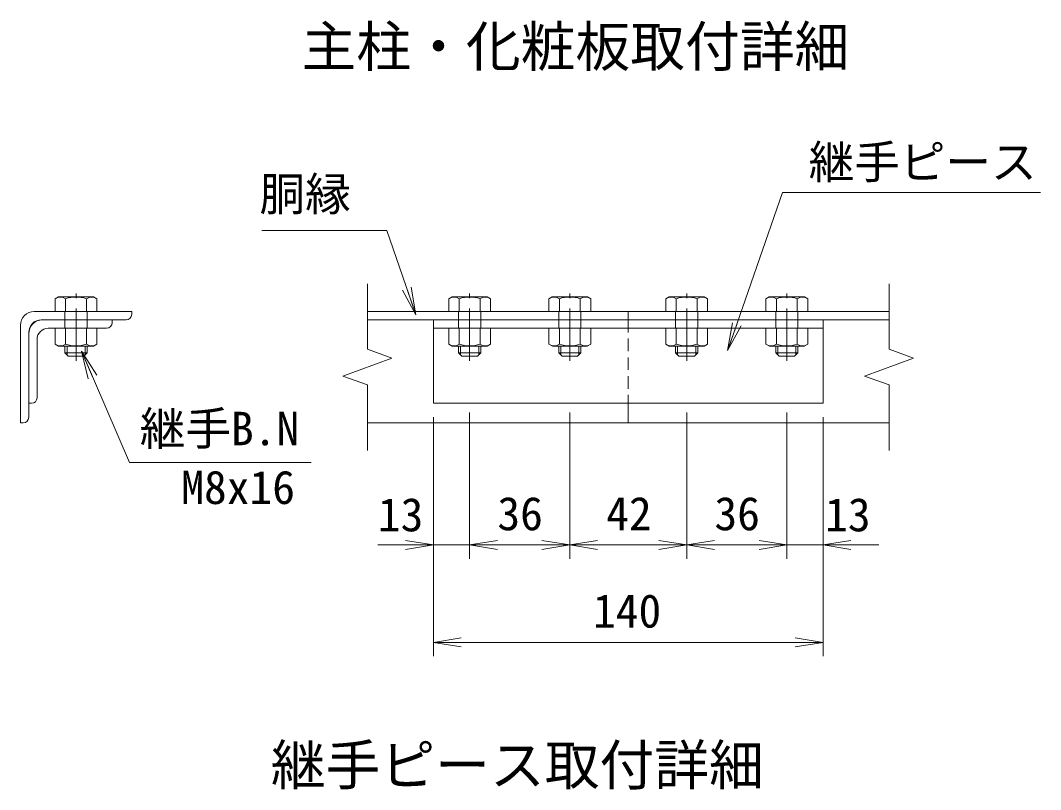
# Model space of a CAD drawing. Units: millimetres, scale not verified, with parts at other scales. Extents: x -4200 to 4200, y -2970 to 2970.
# Drawn here: x 832 to 2299, y 380 to 1486 of the extents above; entities that cross this region are included whole.
import ezdxf
from ezdxf.enums import TextEntityAlignment as Align

# ---------------------------------------------------------------- set-up
doc = ezdxf.new("R2010")
doc.units = ezdxf.units.MM
doc.header["$LTSCALE"] = 15
doc.linetypes.add('CHAIN1', pattern=[8, 5, -1, 1, -1])
doc.linetypes.add('DASHED1', pattern=[1.8, 1.2, -0.6])
doc.layers.add('0-0_D-TTL-TXT', color=7, linetype='Continuous')
for name, color, linetype, lineweight in [('0-3_D-STR1', 1, 'Continuous', 9), ('0-4_D-BMK', 2, 'CHAIN1', 9), ('0-7_D-STR-DIM', 7, 'Continuous', 9), ('0-8_0', 7, 'Continuous', 9), ('0-A_D-STR3', 3, 'Continuous', 9), ('0-B_D-STR-TXT', 7, 'Continuous', 9)]:
    doc.layers.add(name, color=color, linetype=linetype, lineweight=lineweight)
doc.styles.add('ＭＳ ゴシック', font='')
doc.styles.get('ＭＳ ゴシック').set_extended_font_data('MS Gothic')

# ---------------------------------------------------------------- blocks, each defined once
blk = doc.blocks.new('_Open')
at = {"layer": '0-8_0'}
blk.add_line((-15, 2.5), (0, 0), dxfattribs=at)
blk.add_lwpolyline([(-15, -2.5), (0, 0), (-15, 0)], dxfattribs=at)

msp = doc.modelspace()

# ---------------------------------------------------------------- linework, layer by layer
at = {"layer": '0-3_D-STR1'}
for p, q in [((992.26, 1066.96), (852.26, 1066.96)), ((992.26, 1062.96), (992.26, 1066.96)), ((1331.04, 1066.96), (2081.04, 1066.96)), ((1706.04, 1066.96), (1706.04, 1054.96)), ((832.26, 1046.96), (832.26, 906.96)), ((984.26, 1054.96), (862.26, 1054.96)), ((1331.04, 1054.96), (2081.04, 1054.96)), ((844.26, 1036.96), (844.26, 914.96)), ((1706.04, 934.96), (1706.04, 906.96)), ((836.26, 906.96), (832.26, 906.96)), ((1331.04, 906.96), (2081.04, 906.96))]:
    msp.add_line(p, q, dxfattribs=at)
at = {"layer": '0-3_D-STR1', "color": 4, "linetype": 'DASHED1'}
msp.add_line((1706.04, 1054.96), (1706.04, 934.96), dxfattribs=at)
at = {"layer": '0-3_D-STR1'}
for centre, radius, start, end in [((852.26, 1046.96), 20, 90, 180), ((984.26, 1062.96), 8, 270, 0), ((862.26, 1036.96), 18, 90, 180), ((836.26, 914.96), 8, 270, 0)]:
    msp.add_arc(centre, radius, start, end, dxfattribs=at)
at = {"layer": '0-4_D-BMK'}
for p, q in [((912.26, 996.16), (912.26, 1092.96)), ((1478.04, 996.16), (1478.04, 1092.96)), ((1622.04, 996.16), (1622.04, 1092.96)), ((1790.04, 996.16), (1790.04, 1092.96)), ((1934.04, 996.16), (1934.04, 1092.96))]:
    msp.add_line(p, q, dxfattribs=at)
at = {"layer": '0-7_D-STR-DIM'}
for p, q in [((1331.04, 1106.96), (1331.04, 1012.61)), ((2081.04, 1106.96), (2081.04, 1012.61)), ((1366.28, 999.78), (1331.04, 1012.61)), ((1295.8, 974.13), (1366.28, 999.78)), ((1331.04, 961.31), (1295.8, 974.13)), ((1331.04, 961.31), (1331.04, 866.96)), ((2081.04, 961.31), (2081.04, 866.96)), ((1426.04, 914.96), (1426.04, 711.25)), ((1426.04, 914.96), (1426.04, 571.25)), ((1478.04, 921.96), (1478.04, 711.25)), ((1478.04, 921.96), (1478.04, 711.25)), ((1622.04, 921.96), (1622.04, 711.25)), ((1622.04, 921.96), (1622.04, 711.25)), ((1790.04, 921.96), (1790.04, 711.25)), ((1790.04, 921.96), (1790.04, 711.25)), ((1934.04, 921.96), (1934.04, 711.25)), ((1934.04, 921.96), (1934.04, 711.25)), ((1986.04, 914.96), (1986.04, 711.25)), ((1986.04, 914.96), (1986.04, 571.25)), ((1386.04, 731.25), (1346.04, 731.25)), ((1426.04, 731.25), (1478.04, 731.25)), ((1518.04, 731.25), (1558.04, 731.25)), ((1518.04, 731.25), (1582.04, 731.25)), ((1662.04, 731.25), (1750.04, 731.25)), ((1830.04, 731.25), (1894.04, 731.25)), ((1894.04, 731.25), (1854.04, 731.25)), ((1934.04, 731.25), (1986.04, 731.25)), ((2026.04, 731.25), (2066.04, 731.25)), ((1466.04, 591.25), (1946.04, 591.25))]:
    msp.add_line(p, q, dxfattribs=at)
msp.add_lwpolyline([(2081.04, 961.31), (2045.8, 974.13), (2116.28, 999.78), (2081.04, 1012.61)], dxfattribs=at)
at = {"layer": '0-A_D-STR3'}
for p, q in [((887.06, 1088.16), (882.24, 1085.37)), ((882.24, 1066.96), (882.24, 1085.37)), ((937.46, 1088.16), (887.06, 1088.16)), ((897.25, 1066.96), (897.25, 1085.37)), ((927.27, 1066.96), (927.27, 1085.37)), ((937.46, 1088.16), (942.28, 1085.37)), ((942.28, 1066.96), (942.28, 1085.37)), ((1452.84, 1088.16), (1448.02, 1085.37)), ((1448.02, 1066.96), (1448.02, 1085.37)), ((1503.24, 1088.16), (1452.84, 1088.16)), ((1463.03, 1066.96), (1463.03, 1085.37)), ((1493.05, 1066.96), (1493.05, 1085.37)), ((1503.24, 1088.16), (1508.06, 1085.37)), ((1508.06, 1066.96), (1508.06, 1085.37)), ((1596.84, 1088.16), (1592.02, 1085.37)), ((1592.02, 1066.96), (1592.02, 1085.37)), ((1647.24, 1088.16), (1596.84, 1088.16)), ((1607.03, 1066.96), (1607.03, 1085.37)), ((1637.05, 1066.96), (1637.05, 1085.37)), ((1647.24, 1088.16), (1652.06, 1085.37)), ((1652.06, 1066.96), (1652.06, 1085.37)), ((1764.84, 1088.16), (1760.02, 1085.37)), ((1760.02, 1066.96), (1760.02, 1085.37)), ((1815.24, 1088.16), (1764.84, 1088.16)), ((1775.03, 1066.96), (1775.03, 1085.37)), ((1805.05, 1066.96), (1805.05, 1085.37)), ((1815.24, 1088.16), (1820.06, 1085.37)), ((1820.06, 1066.96), (1820.06, 1085.37)), ((1908.84, 1088.16), (1904.02, 1085.37)), ((1904.02, 1066.96), (1904.02, 1085.37)), ((1959.24, 1088.16), (1908.84, 1088.16)), ((1919.03, 1066.96), (1919.03, 1085.37)), ((1949.05, 1066.96), (1949.05, 1085.37)), ((1959.24, 1088.16), (1964.06, 1085.37)), ((1964.06, 1066.96), (1964.06, 1085.37)), ((942.28, 1066.96), (882.24, 1066.96)), ((896.26, 1066.96), (896.26, 1042.96)), ((928.26, 1066.96), (928.26, 1042.96)), ((1508.06, 1066.96), (1448.02, 1066.96)), ((1462.04, 1066.96), (1462.04, 1042.96)), ((1494.04, 1066.96), (1494.04, 1042.96)), ((1652.06, 1066.96), (1592.02, 1066.96)), ((1606.04, 1066.96), (1606.04, 1042.96)), ((1638.04, 1066.96), (1638.04, 1042.96)), ((1820.06, 1066.96), (1760.02, 1066.96)), ((1774.04, 1066.96), (1774.04, 1042.96)), ((1806.04, 1066.96), (1806.04, 1042.96)), ((1964.06, 1066.96), (1904.02, 1066.96)), ((1918.04, 1066.96), (1918.04, 1042.96)), ((1950.04, 1066.96), (1950.04, 1042.96)), ((864.26, 1054.96), (964.26, 1054.96)), ((872.26, 1042.96), (956.26, 1042.96)), ((882.24, 1042.96), (882.24, 1019.86)), ((882.24, 1042.96), (942.28, 1042.96)), ((897.25, 1042.96), (897.25, 1019.86)), ((927.27, 1042.96), (927.27, 1019.86)), ((942.28, 1042.96), (942.28, 1019.86)), ((964.26, 1050.96), (964.26, 1054.96)), ((1426.04, 1054.96), (1426.04, 934.96)), ((1426.04, 1054.96), (1986.04, 1054.96)), ((1426.04, 1042.96), (1986.04, 1042.96)), ((1448.02, 1042.96), (1448.02, 1019.86)), ((1448.02, 1042.96), (1508.06, 1042.96)), ((1463.03, 1042.96), (1463.03, 1019.86)), ((1493.05, 1042.96), (1493.05, 1019.86)), ((1508.06, 1042.96), (1508.06, 1019.86)), ((1592.02, 1042.96), (1592.02, 1019.86)), ((1592.02, 1042.96), (1652.06, 1042.96)), ((1607.03, 1042.96), (1607.03, 1019.86)), ((1637.05, 1042.96), (1637.05, 1019.86)), ((1652.06, 1042.96), (1652.06, 1019.86)), ((1760.02, 1042.96), (1760.02, 1019.86)), ((1760.02, 1042.96), (1820.06, 1042.96)), ((1775.03, 1042.96), (1775.03, 1019.86)), ((1805.05, 1042.96), (1805.05, 1019.86)), ((1820.06, 1042.96), (1820.06, 1019.86)), ((1904.02, 1042.96), (1904.02, 1019.86)), ((1904.02, 1042.96), (1964.06, 1042.96)), ((1919.03, 1042.96), (1919.03, 1019.86)), ((1949.05, 1042.96), (1949.05, 1019.86)), ((1964.06, 1042.96), (1964.06, 1019.86)), ((1986.04, 1054.96), (1986.04, 934.96)), ((844.26, 934.96), (844.26, 1034.96)), ((856.26, 942.96), (856.26, 1026.96)), ((882.24, 1019.86), (887.26, 1016.96)), ((887.26, 1016.96), (937.26, 1016.96)), ((896.26, 1016.96), (896.26, 1007.76)), ((899.26, 1016.96), (899.26, 1004.76)), ((925.26, 1016.96), (925.26, 1004.76)), ((928.26, 1016.96), (928.26, 1007.76)), ((942.28, 1019.86), (937.26, 1016.96)), ((1448.02, 1019.86), (1453.04, 1016.96)), ((1453.04, 1016.96), (1503.04, 1016.96)), ((1462.04, 1016.96), (1462.04, 1007.76)), ((1465.04, 1016.96), (1465.04, 1004.76)), ((1491.04, 1016.96), (1491.04, 1004.76)), ((1494.04, 1016.96), (1494.04, 1007.76)), ((1508.06, 1019.86), (1503.04, 1016.96)), ((1592.02, 1019.86), (1597.04, 1016.96)), ((1597.04, 1016.96), (1647.04, 1016.96)), ((1606.04, 1016.96), (1606.04, 1007.76)), ((1609.04, 1016.96), (1609.04, 1004.76)), ((1635.04, 1016.96), (1635.04, 1004.76)), ((1638.04, 1016.96), (1638.04, 1007.76)), ((1652.06, 1019.86), (1647.04, 1016.96)), ((1760.02, 1019.86), (1765.04, 1016.96)), ((1765.04, 1016.96), (1815.04, 1016.96)), ((1774.04, 1016.96), (1774.04, 1007.76)), ((1777.04, 1016.96), (1777.04, 1004.76)), ((1803.04, 1016.96), (1803.04, 1004.76)), ((1806.04, 1016.96), (1806.04, 1007.76)), ((1820.06, 1019.86), (1815.04, 1016.96)), ((1904.02, 1019.86), (1909.04, 1016.96)), ((1909.04, 1016.96), (1959.04, 1016.96)), ((1918.04, 1016.96), (1918.04, 1007.76)), ((1921.04, 1016.96), (1921.04, 1004.76)), ((1947.04, 1016.96), (1947.04, 1004.76)), ((1950.04, 1016.96), (1950.04, 1007.76)), ((1964.06, 1019.86), (1959.04, 1016.96)), ((896.26, 1007.76), (901.06, 1002.96)), ((928.26, 1007.76), (896.26, 1007.76)), ((923.46, 1002.96), (901.06, 1002.96)), ((928.26, 1007.76), (923.46, 1002.96)), ((1462.04, 1007.76), (1466.84, 1002.96)), ((1494.04, 1007.76), (1462.04, 1007.76)), ((1489.24, 1002.96), (1466.84, 1002.96)), ((1494.04, 1007.76), (1489.24, 1002.96)), ((1606.04, 1007.76), (1610.84, 1002.96)), ((1638.04, 1007.76), (1606.04, 1007.76)), ((1633.24, 1002.96), (1610.84, 1002.96)), ((1638.04, 1007.76), (1633.24, 1002.96)), ((1774.04, 1007.76), (1778.84, 1002.96)), ((1806.04, 1007.76), (1774.04, 1007.76)), ((1801.24, 1002.96), (1778.84, 1002.96)), ((1806.04, 1007.76), (1801.24, 1002.96)), ((1918.04, 1007.76), (1922.84, 1002.96)), ((1950.04, 1007.76), (1918.04, 1007.76)), ((1945.24, 1002.96), (1922.84, 1002.96)), ((1950.04, 1007.76), (1945.24, 1002.96)), ((844.26, 934.96), (848.26, 934.96)), ((1426.04, 934.96), (1986.04, 934.96))]:
    msp.add_line(p, q, dxfattribs=at)
for centre, radius, start, end in [((889.75, 1074.41), 13.29, 55.61585, 124.38415), ((912.26, 1038.02), 49.68, 72.4121, 107.5879), ((934.78, 1074.41), 13.29, 55.61585, 124.38415), ((1455.52, 1074.41), 13.29, 55.61585, 124.38415), ((1478.04, 1038.02), 49.68, 72.4121, 107.5879), ((1500.55, 1074.41), 13.29, 55.61585, 124.38415), ((1599.52, 1074.41), 13.29, 55.61585, 124.38415), ((1622.04, 1038.02), 49.68, 72.4121, 107.5879), ((1644.55, 1074.41), 13.29, 55.61585, 124.38415), ((1767.52, 1074.41), 13.29, 55.61585, 124.38415), ((1790.04, 1038.02), 49.68, 72.4121, 107.5879), ((1812.55, 1074.41), 13.29, 55.61585, 124.38415), ((1911.52, 1074.41), 13.29, 55.61585, 124.38415), ((1934.04, 1038.02), 49.68, 72.4121, 107.5879), ((1956.55, 1074.41), 13.29, 55.61585, 124.38415), ((864.26, 1034.96), 20, 90, 180), ((872.26, 1026.96), 16, 90, 180), ((956.26, 1050.96), 8, 270, 0), ((889.75, 1030.83), 13.29, 235.61585, 304.38416), ((912.26, 1067.21), 49.68, 252.4121, 287.5879), ((934.78, 1030.83), 13.29, 235.61586, 304.38414), ((1455.52, 1030.83), 13.29, 235.61585, 304.38416), ((1478.04, 1067.21), 49.68, 252.4121, 287.5879), ((1500.55, 1030.83), 13.29, 235.61586, 304.38414), ((1599.52, 1030.83), 13.29, 235.61585, 304.38416), ((1622.04, 1067.21), 49.68, 252.4121, 287.5879), ((1644.55, 1030.83), 13.29, 235.61586, 304.38414), ((1767.52, 1030.83), 13.29, 235.61585, 304.38416), ((1790.04, 1067.21), 49.68, 252.4121, 287.5879), ((1812.55, 1030.83), 13.29, 235.61586, 304.38414), ((1911.52, 1030.83), 13.29, 235.61585, 304.38416), ((1934.04, 1067.21), 49.68, 252.4121, 287.5879), ((1956.55, 1030.83), 13.29, 235.61586, 304.38414), ((848.26, 942.96), 8, 270, 0)]:
    msp.add_arc(centre, radius, start, end, dxfattribs=at)
at = {"layer": '0-B_D-STR-TXT'}
for points in [[(2298.8, 1238.26), (1927.57, 1238.26), (1849.57, 1012.59)], [(1179.53, 1183.53), (1359.13, 1183.53), (1400.01, 1064.08)], [(1250.14, 849.92), (989.15, 849.92), (920.94, 1007.86)]]:
    msp.add_lwpolyline(points, dxfattribs=at)

# ---------------------------------------------------------------- block references
at = {"layer": '0-7_D-STR-DIM', "xscale": 2.666667, "yscale": 2.666667}
for p in [(1426.04, 731.25), (1622.04, 731.25), (1790.04, 731.25), (1934.04, 731.25), (1934.04, 731.25), (1986.04, 591.25)]:
    msp.add_blockref('_Open', p, dxfattribs=at)
at = {"layer": '0-7_D-STR-DIM', "xscale": 2.666667, "yscale": 2.666667, "rotation": 180}
for p in [(1478.04, 731.25), (1478.04, 731.25), (1622.04, 731.25), (1790.04, 731.25), (1986.04, 731.25), (1426.04, 591.25)]:
    msp.add_blockref('_Open', p, dxfattribs=at)
at = {"layer": '0-B_D-STR-TXT', "xscale": 2.666667, "yscale": 2.666667}
for p, rotation in [((1400.66, 1062.19), 288.89188), ((1848.92, 1010.7), 250.93299), ((920.15, 1009.7), 113.3565)]:
    msp.add_blockref('_Open', p, dxfattribs=dict(at, rotation=rotation))

# ---------------------------------------------------------------- texts
at = {"layer": '0-0_D-TTL-TXT', "style": 'ＭＳ ゴシック'}
for s, p in [('主柱・化粧板取付詳細', (1236.41, 1401.92)), ('継手ピース取付詳細', (1192.23, 368.64))]:
    msp.add_text(s, height=57.73, dxfattribs=at).set_placement(p, align=Align.BOTTOM_LEFT)
at = {"layer": '0-7_D-STR-DIM', "style": 'ＭＳ ゴシック'}
for s, p in [('13', (1346.13, 736.44)), ('36', (1517.94, 737.99)), ('42', (1674.31, 737.99)), ('36', (1829.94, 737.99)), ('13', (1989.04, 736.44)), ('140', (1655.39, 597.99))]:
    msp.add_text(s, height=48.06, dxfattribs=at).set_placement(p, align=Align.BOTTOM_LEFT)
at = {"layer": '0-B_D-STR-TXT', "style": 'ＭＳ ゴシック'}
for s, p in [('継手ピース', (1965.36, 1243.48)), ('胴縁', (1175.98, 1197.51)), ('継手B.N', (1003.86, 860.25)), ('M8x16', (1063.49, 775.77))]:
    msp.add_text(s, height=48.06, dxfattribs=at).set_placement(p, align=Align.BOTTOM_LEFT)

doc.saveas('drawing.dxf')
